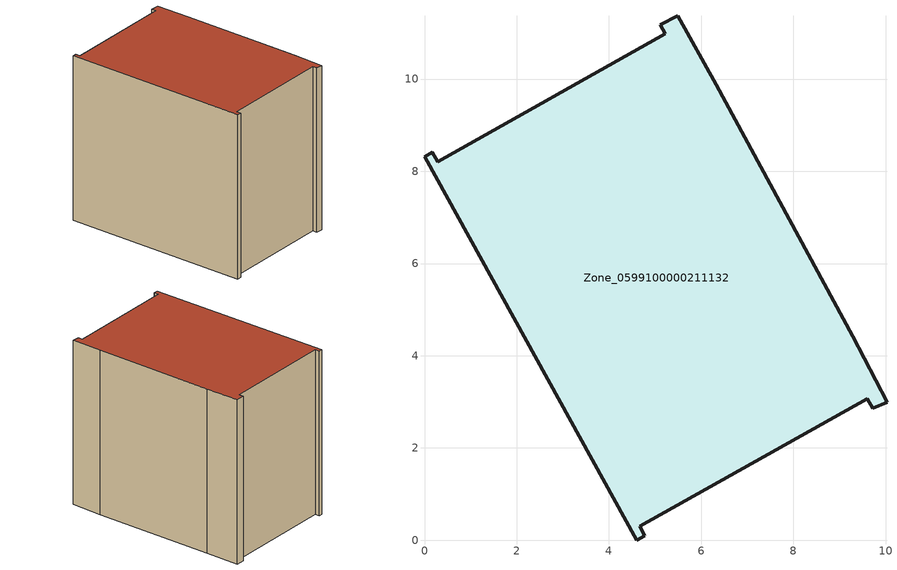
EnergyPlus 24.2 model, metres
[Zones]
Zone_0599100000211132
 floor ground (C_G): 9.29,4.42 10.03,2.99 9.72,2.86 9.6,3.06 4.67,0.3 4.78,0.1 4.6,0 0,8.31 0.17,8.41 0.29,8.21 5.22,10.98 5.11,11.18 5.49,11.37 6.33,9.87 z0
 wall outside (C_F): 0.17,8.41 0,8.31 4.6,0 4.78,0.1 4.67,0.3 9.6,3.06 9.72,2.86 10.03,2.99 9.29,4.42 6.33,9.87 5.49,11.37 5.11,11.18 5.22,10.98 0.29,8.21 0.17,8.41 z0:8.4
 roof outside (C_R): 0.29,8.21 0.17,8.41 0,8.31 4.6,0 4.78,0.1 4.67,0.3 9.6,3.06 9.72,2.86 10.03,2.99 9.29,4.42 6.33,9.87 5.49,11.37 5.11,11.18 5.22,10.98 z8.4
[BUILDING]
Pand.0599100000211132: North Axis=0; Terrain=City; Loads Convergence Tolerance Value=0.04; Temperature Convergence Tolerance Value=0.4; Solar Distribution=FullExterior; Maximum Number of Warmup Days=25; Minimum Number of Warmup Days=1
[Site:Location]
Rotterdam.The.Hague.AP_ZH_NLD Design_Conditions: Latitude=51.96; Longitude=4.45; Time Zone=1; Elevation=-4.5
[SITE:GROUNDTEMPERATURE:BUILDINGSURFACE]
18, 18, 18, 18, 18, 18, 18, 18, 18, 18, 18, 18
[MATERIAL] Thermal Absorptance=0.9; Solar Absorptance=0.7; Visible Absorptance=0.7
Name | Roughness | Thickness | Conductivity | Density | Specific Heat
G.TC.1965-1974 | MediumSmooth | 0.15 | 0.882353 | 540 | 1210
F.TC.1965-1974 | Rough | 0.3 | 0.697674 | 1920 | 840
R.TC.1965-1974 | MediumRough | 0.2 | 0.232558 | 1500 | 1000
[CONSTRUCTION]
C_G: G.TC.1965-1974
C_F: F.TC.1965-1974
C_R: R.TC.1965-1974
[ZONE]
Zone_0599100000211132: Type=1; Multiplier=1; Ceiling Height=Autocalculate; Volume=Autocalculate; Floor Area=autocalculate; Part of Total Floor Area=Yes
[ZONEINFILTRATION:DESIGNFLOWRATE]
Infil_Zone_0599100000211132: Zone or ZoneList or Space or SpaceList=Zone_0599100000211132; Schedule=AlwaysOn; Design Flow Rate Calculation Method=Flow/Area; Flow Rate per Floor Area=0.003; Constant Term Coefficient=1; Temperature Term Coefficient=0; Velocity Term Coefficient=0; Velocity Squared Term Coefficient=0
[HVACTEMPLATE:ZONE:IDEALLOADSAIRSYSTEM]
Zone_0599100000211132: Maximum Heating Supply Air Temperature=50; Minimum Cooling Supply Air Temperature=13; Maximum Heating Supply Air Humidity Ratio=0.0156; Minimum Cooling Supply Air Humidity Ratio=0.0077; Heating Limit=NoLimit; Cooling Limit=NoLimit; Dehumidification Control Type=ConstantSensibleHeatRatio; Cooling Sensible Heat Ratio=0.7; Dehumidification Setpoint=60; Humidification Control Type=None; Humidification Setpoint=30; Outdoor Air Method=None; Outdoor Air Flow Rate per Person=0.00944; Outdoor Air Flow Rate per Zone Floor Area=0; Outdoor Air Flow Rate per Zone=0; Demand Controlled Ventilation Type=None; Outdoor Air Economizer Type=NoEconomizer; Heat Recovery Type=None; Sensible Heat Recovery Effectiveness=0.7; Latent Heat Recovery Effectiveness=0.65
[ZONECONTROL:THERMOSTAT]
ThermostatControl_Zone_0599100000211132: Zone or ZoneList=Zone_0599100000211132; Control Type Schedule=DualSetpointControlType; Control 1=Thermostat_Zone_0599100000211132; Temperature Difference Between Cutout And Setpoint=0
[THERMOSTATSETPOINT:DUALSETPOINT]
Thermostat_Zone_0599100000211132: Heating Setpoint Temperature Schedule=HeatingSetpoint_Zone_0599100000211132; Cooling Setpoint Temperature Schedule=CoolingSetpoint_Zone_0599100000211132
[SCHEDULE:COMPACT]
HeatingSetpoint_Zone_0599100000211132: Through: 12/31, For: AllDays, Until: 24:00, 21
CoolingSetpoint_Zone_0599100000211132: Through: 12/31, For: AllDays, Until: 24:00, 24
DualSetpointControlType: Through: 12/31, For: AllDays, Until: 24:00, 4
AlwaysOn: Through: 12/31, For: AllDays, Until: 24:00, 1
